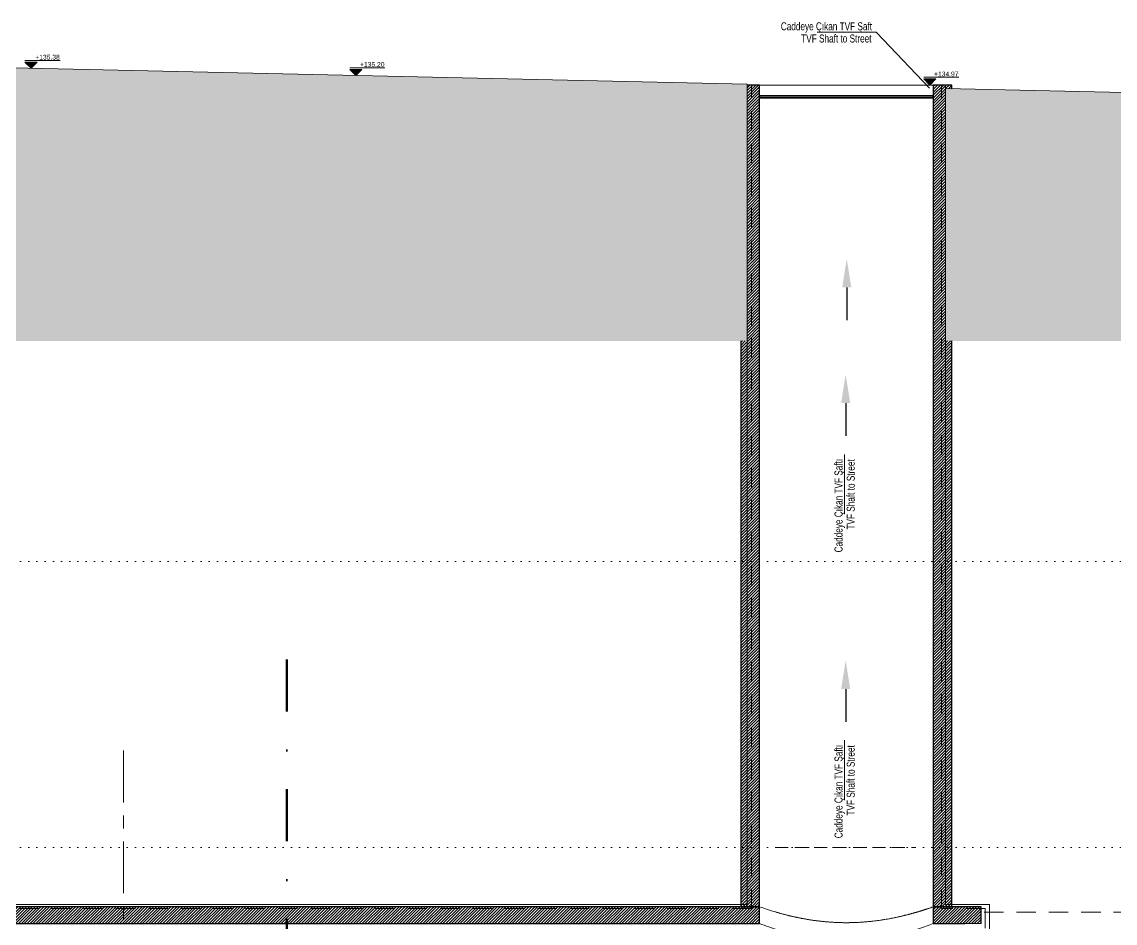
# Model space of a CAD drawing. Header units: centimetres. Extents: x -15511 to 6948, y 9649 to 14173.
# Drawn here: x -14161 to -11484, y 11445 to 13651 of the extents above; entities that cross this region are included whole.
import ezdxf

# ---------------------------------------------------------------- set-up
doc = ezdxf.new("R2010")
doc.units = ezdxf.units.CM
doc.header["$LTSCALE"] = 200
for name, pattern in [('Dash dot', [1.5875, 0.635, -0.47625, 0, -0.47625]), ('Dot 1mm', [0.1, 0, -0.1]), ('Grid Line 1_4_', [1.11125, 0.635, -0.15875, 0.15875, -0.15875]), ('Hidden 1_16_', [0.238125, 0.15875, -0.079375]), ('Overhead', [0.396875, 0.238125, -0.15875])]:
    doc.linetypes.add(name, pattern=pattern)
for name, color, linetype, lineweight in [('A-ANNO-NOTE', 131, 'Continuous', 9), ('A-DETL', 90, 'Continuous', 9), ('A-DETL-GENF', 92, 'Continuous', 9), ('A-DETL-MEDM', 33, 'Continuous', 25), ('A-DETL-THIN', 151, 'Continuous', 9), ('A-FLOR', 192, 'Continuous', 9), ('A-FLOR-LEVL', 51, 'Continuous', 9), ('A-FLOR-OVHD', 1, 'Overhead', 9), ('A-GENM', 13, 'Continuous', 9), ('G-ANNO-DIMS', 111, 'Continuous', 9), ('S-GRID', 1, 'Continuous', 9)]:
    doc.layers.add(name, color=color, linetype=linetype, lineweight=lineweight)
doc.styles.add('Arial_4', font='arial.ttf', dxfattribs={"height": 11.802395})
doc.styles.add('Swis721 LtCn BT_1', font='swisscl.ttf', dxfattribs={"height": 19.599384})
doc.styles.add('Swis721 LtCn BT_I', font='swisscli.ttf', dxfattribs={"height": 19.599384})
pattern_1 = [(45, (-4285.505, 12015), (-3.535534, 3.535534), [])]

# ---------------------------------------------------------------- blocks, each defined once
blk = doc.blocks.new('p1 tüneli2 - p1 tüneli-1427850-A')
at = {"layer": 'A-FLOR', "linetype": 'Overhead'}
blk.add_line((-9773.1, 11472), (-11812, 11472), dxfattribs=at)
blk = doc.blocks.new('TVF ŞAFTI1 - TVF ŞAFTI-1520863-A')
at = {"layer": 'A-GENM'}
h = blk.add_hatch(dxfattribs=at)
h.set_pattern_fill('FP_1', color=256, style=0, pattern_type=2)
h.set_pattern_definition(pattern_1)
h.paths.add_polyline_path([(-12400.3, 11484.7), (-12354.5, 11484.7), (-12354.5, 13496.5), (-12384.8, 13496.5), (-12384.8, 12870), (-12400.3, 12870), (-12400.3, 11516.4)], flags=0)
h.paths.add_polyline_path([(-11911.7, 11484.7), (-11883.6, 11484.7), (-11883.6, 12870), (-11899.3, 12870), (-11899.3, 13487.6), (-11883.6, 13487.3), (-11883.6, 13496.5), (-11929.5, 13496.5), (-11929.5, 11484.7)], flags=0)
at = {"layer": 'A-GENM', "lineweight": 25}
for p, q in [((-12354.5, 13496.5), (-12384.8, 13496.5)), ((-12354.5, 11484.7), (-12354.5, 13496.5)), ((-11883.6, 13496.5), (-11929.5, 13496.5)), ((-11929.5, 13496.5), (-11929.5, 11484.7)), ((-11883.6, 13487.3), (-11883.6, 13496.5)), ((-12400.3, 12870), (-12400.3, 11484.7)), ((-11883.6, 11484.7), (-11883.6, 12870)), ((-12400.3, 11484.7), (-12354.5, 11484.7)), ((-11929.5, 11484.7), (-11883.6, 11484.7))]:
    blk.add_line(p, q, dxfattribs=at)
at = {"layer": 'A-GENM'}
for p, q in [((-12354.5, 13496.5), (-12059.4, 13496.5)), ((-12059.4, 13496.5), (-11929.5, 13496.5))]:
    blk.add_line(p, q, dxfattribs=at)
for points, knots in [([(-12354.5, 11484.7), (-12349.3, 11482.9), (-12338.1, 11479), (-12322.7, 11474.2), (-12313.1, 11471.3), (-12310.4, 11470.6)], [0, 0, 0, 0, 0.0869565, 0.173913, 0.2063461, 0.2063461, 0.2063461, 0.2063461]), ([(-11946.5, 11478.9), (-11945.7, 11479.2), (-11939.7, 11481.2), (-11934, 11483.1), (-11929.5, 11484.7)], [0.826087, 0.826087, 0.826087, 0.826087, 0.8478261, 1, 1, 1, 1])]:
    blk.add_open_spline(points, degree=3, knots=knots, dxfattribs=at)
for points in [[(-12307.7, 11469.8), (-12306.8, 11469.5), (-12305.9, 11469.3), (-12305, 11469)], [(-12302.1, 11468.2), (-12300.6, 11467.8), (-12299, 11467.4), (-12297.5, 11467)], [(-12296.4, 11466.7), (-12295.5, 11466.5), (-12294.6, 11466.2), (-12293.6, 11466)], [(-12290.6, 11465.2), (-12289.6, 11464.9), (-12288.7, 11464.7), (-12287.8, 11464.5)], [(-12284.7, 11463.7), (-12283.7, 11463.5), (-12282.7, 11463.2), (-12281.8, 11463)], [(-12278.6, 11462.2), (-12277.6, 11462), (-12276.6, 11461.8), (-12275.6, 11461.5)], [(-12272.4, 11460.8), (-12271.4, 11460.6), (-12270.4, 11460.4), (-12269.4, 11460.1)], [(-12266.1, 11459.4), (-12265.1, 11459.2), (-12264.1, 11459), (-12263, 11458.8)], [(-12259.7, 11458.1), (-12258.7, 11457.9), (-12257.6, 11457.6), (-12256.6, 11457.4)], [(-12024.9, 11457.9), (-12023.9, 11458.1), (-12022.9, 11458.3), (-12021.9, 11458.6)], [(-12018.5, 11459.3), (-12017.5, 11459.5), (-12016.5, 11459.7), (-12015.5, 11459.9)], [(-12012.1, 11460.7), (-12011.1, 11460.9), (-12010.2, 11461.1), (-12009.2, 11461.3)], [(-12005.9, 11462.1), (-12004.9, 11462.3), (-12004, 11462.6), (-12003.1, 11462.8)], [(-11999.8, 11463.6), (-11999, 11463.8), (-11998.2, 11464), (-11997.4, 11464.2)], [(-11993.8, 11465.1), (-11992.9, 11465.3), (-11992, 11465.5), (-11991.1, 11465.8)], [(-11988, 11466.6), (-11987.1, 11466.8), (-11986.2, 11467.1), (-11985.3, 11467.3)], [(-11982.3, 11468.1), (-11981.4, 11468.4), (-11980.5, 11468.6), (-11979.6, 11468.9)], [(-11976.7, 11469.7), (-11975.8, 11469.9), (-11975, 11470.2), (-11974.1, 11470.4)], [(-11971.3, 11471.2), (-11970.4, 11471.5), (-11969.6, 11471.7), (-11968.7, 11472)], [(-11966, 11472.8), (-11965.2, 11473), (-11964.3, 11473.3), (-11963.5, 11473.5)], [(-11960.9, 11474.3), (-11960, 11474.6), (-11959.2, 11474.8), (-11958.4, 11475.1)], [(-11956, 11475.8), (-11955.5, 11476), (-11955, 11476.2), (-11954.6, 11476.3)], [(-11951.2, 11477.4), (-11950.3, 11477.7), (-11949.5, 11477.9), (-11948.7, 11478.2)], [(-12253.2, 11456.8), (-12252.1, 11456.6), (-12251.1, 11456.4), (-12250, 11456.2)], [(-12246.6, 11455.5), (-12245.5, 11455.3), (-12244.4, 11455.1), (-12243.3, 11454.9)], [(-12239.9, 11454.3), (-12238.8, 11454.1), (-12237.7, 11454), (-12236.5, 11453.8)], [(-12233, 11453.2), (-12231.9, 11453), (-12230.8, 11452.8), (-12229.7, 11452.7)], [(-12226.1, 11452.1), (-12225, 11452), (-12223.9, 11451.8), (-12222.7, 11451.6)], [(-12219.2, 11451.1), (-12218, 11451), (-12216.9, 11450.8), (-12215.7, 11450.7)], [(-12212.1, 11450.2), (-12210.9, 11450.1), (-12209.8, 11449.9), (-12208.6, 11449.8)], [(-12205, 11449.4), (-12203.8, 11449.3), (-12202.6, 11449.1), (-12201.4, 11449)], [(-12197.8, 11448.6), (-12196.6, 11448.5), (-12195.4, 11448.4), (-12194.2, 11448.3)], [(-12190.5, 11448), (-12189.3, 11447.9), (-12188.1, 11447.8), (-12186.9, 11447.7)], [(-12183.2, 11447.4), (-12182, 11447.3), (-12180.8, 11447.2), (-12179.6, 11447.1)], [(-12175.9, 11446.9), (-12174.7, 11446.8), (-12173.4, 11446.7), (-12172.2, 11446.7)], [(-12168.5, 11446.5), (-12167.3, 11446.4), (-12166.1, 11446.4), (-12164.8, 11446.3)], [(-12161.1, 11446.2), (-12159.9, 11446.2), (-12158.6, 11446.1), (-12157.4, 11446.1)], [(-12153.6, 11446), (-12152.4, 11446), (-12151.2, 11445.9), (-12150, 11445.9)], [(-12146.2, 11445.9), (-12145, 11445.9), (-12143.8, 11445.9), (-12142.5, 11445.9)], [(-12138.8, 11445.9), (-12137.5, 11445.9), (-12136.3, 11445.9), (-12135.1, 11445.9)], [(-12131.3, 11446), (-12130.1, 11446), (-12128.9, 11446), (-12127.7, 11446.1)], [(-12123.9, 11446.2), (-12122.7, 11446.2), (-12121.4, 11446.2), (-12120.2, 11446.3)], [(-12116.5, 11446.4), (-12115.2, 11446.5), (-12114, 11446.6), (-12112.8, 11446.6)], [(-12109.1, 11446.8), (-12107.9, 11446.9), (-12106.6, 11447), (-12105.4, 11447.1)], [(-12101.7, 11447.3), (-12100.5, 11447.4), (-12099.3, 11447.5), (-12098.1, 11447.6)], [(-12094.4, 11447.9), (-12093.2, 11448), (-12092, 11448.1), (-12090.8, 11448.2)], [(-12087.2, 11448.5), (-12085.8, 11448.7), (-12084.5, 11448.8), (-12083.2, 11449)], [(-12080, 11449.3), (-12078.8, 11449.4), (-12077.6, 11449.6), (-12076.4, 11449.7)], [(-12072.8, 11450.1), (-12071.6, 11450.3), (-12070.5, 11450.4), (-12069.3, 11450.6)], [(-12065.7, 11451), (-12064.6, 11451.2), (-12063.4, 11451.3), (-12062.3, 11451.5)], [(-12058.7, 11452), (-12057.5, 11452.2), (-12056.4, 11452.4), (-12055.2, 11452.5)], [(-12051.8, 11453.1), (-12050.6, 11453.3), (-12049.4, 11453.4), (-12048.2, 11453.6)], [(-12044.9, 11454.2), (-12043.8, 11454.4), (-12042.6, 11454.6), (-12041.4, 11454.8)], [(-12038.2, 11455.4), (-12037.1, 11455.6), (-12036.1, 11455.8), (-12035, 11456)], [(-12031.5, 11456.6), (-12030.5, 11456.8), (-12029.4, 11457), (-12028.4, 11457.2)]]:
    blk.add_open_spline(points, degree=3, dxfattribs=at)
blk = doc.blocks.new('P2 TVF TÜNELİ2 - P2 TVF TÜNELİ-1428277-A')
at = {"layer": 'A-GENM'}
h = blk.add_hatch(dxfattribs=at)
h.set_pattern_fill('FP_1', color=256, style=0, pattern_type=2)
h.set_pattern_definition(pattern_1)
h.paths.add_polyline_path([(-14352, 10697.4), (-11812, 10697.4), (-11812, 10749.2), (-14352, 10749.2), (-14352, 10706)], flags=0)
h.paths.add_polyline_path([(-12469, 10915), (-11812, 10915), (-11812, 10935), (-14352, 10935), (-14352, 10915), (-12511.8, 10915)], flags=0)
h.paths.add_polyline_path([(-11826, 11443.7), (-11812, 11443.7), (-11812, 11484.7), (-11929.5, 11484.7), (-11929.5, 11443.7), (-11852, 11443.7)], flags=0)
h.paths.add_polyline_path([(-12354.5, 11443.7), (-12354.5, 11484.7), (-14352, 11484.7), (-14352, 11443.7), (-12383.2, 11443.7)], flags=0)
at = {"layer": 'A-DETL'}
for points, knots in [([(-14128.1, 11293.1), (-14122.1, 11298.7), (-14109.7, 11309.5), (-14089.6, 11324.2), (-14068.3, 11337.5), (-14045.5, 11349.2), (-14021.1, 11359.3), (-13995.1, 11367.6), (-13972.1, 11372.8), (-13952.9, 11375.8), (-13938.2, 11377.4), (-13923.2, 11378.3), (-13908.2, 11378.4), (-13893.2, 11377.9), (-13878.4, 11376.7), (-13863.8, 11374.8), (-13844.9, 11371.4), (-13826.7, 11366.9), (-13809.4, 11361.4), (-13792.6, 11355.2), (-13772.7, 11346.4), (-13750.2, 11334.3), (-13730.1, 11321.2), (-13712, 11307.5), (-13701.1, 11298), (-13695.8, 11293.1)], [0, 0, 0, 0, 0.056338, 0.112676, 0.169014, 0.225352, 0.28169, 0.338028, 0.394366, 0.422535, 0.450704, 0.478873, 0.507042, 0.535211, 0.56338, 0.591549, 0.619718, 0.676056, 0.704225, 0.732394, 0.788732, 0.84507, 0.901408, 0.950704, 1, 1, 1, 1]), ([(-14204.7, 11182.6), (-14201.1, 11191.1), (-14193.5, 11207.6), (-14180.2, 11230.6), (-14165.6, 11251.9), (-14148.3, 11273.1), (-14135.5, 11286.2), (-14128.1, 11293.1)], [0, 0, 0, 0, 0.190476, 0.380952, 0.571429, 0.761905, 1, 1, 1, 1]), ([(-13695.8, 11293.1), (-13689.9, 11287.6), (-13678.5, 11276), (-13662.3, 11257), (-13647.3, 11236.1), (-13632.5, 11211.6), (-13623.7, 11193.3), (-13619.3, 11182.6)], [0, 0, 0, 0, 0.190476, 0.380952, 0.571429, 0.761905, 1, 1, 1, 1]), ([(-14230.9, 11089.9), (-14229.3, 11099.9), (-14225.3, 11119.8), (-14216.7, 11151), (-14209.2, 11171.6), (-14204.7, 11182.6)], [0, 0, 0, 0, 0.307692, 0.615385, 1, 1, 1, 1]), ([(-13619.3, 11182.6), (-13615.6, 11173.8), (-13608.9, 11155.6), (-13599.7, 11124.7), (-13595.1, 11102.4), (-13593, 11089.9)], [0, 0, 0, 0, 0.307692, 0.615385, 1, 1, 1, 1]), ([(-14237, 11005.6), (-14237.1, 11015.3), (-14236.7, 11037.2), (-14234.9, 11059), (-14233.5, 11071)], [0, 0, 0, 0, 0.444444, 1, 1, 1, 1]), ([(-13590.4, 11071), (-13589.3, 11061.4), (-13587.4, 11039.6), (-13586.9, 11017.8), (-13587, 11005.6)], [0, 0, 0, 0, 0.444444, 1, 1, 1, 1]), ([(-14231.4, 10935), (-14232.1, 10939.6), (-14233.8, 10951.3), (-14235, 10963.4), (-14235.5, 10970.7)], [0, 0, 0, 0, 0.4, 1, 1, 1, 1]), ([(-13588.4, 10970.7), (-13588.8, 10965.8), (-13589.9, 10953.7), (-13591.5, 10941.9), (-13592.6, 10935)], [0, 0, 0, 0, 0.4, 1, 1, 1, 1])]:
    blk.add_open_spline(points, degree=3, knots=knots, dxfattribs=at)
at = {"layer": 'A-GENM', "lineweight": 25}
for p, q in [((-14352, 11484.7), (-14352, 11443.7)), ((-12354.5, 11484.7), (-14352, 11484.7)), ((-12354.5, 11443.7), (-12354.5, 11484.7)), ((-11812, 11484.7), (-11929.5, 11484.7)), ((-11929.5, 11484.7), (-11929.5, 11443.7)), ((-11812, 11443.7), (-11812, 11484.7)), ((-14312, 11443.7), (-12354.5, 11443.7)), ((-11929.5, 11443.7), (-11852, 11443.7)), ((-14352, 10935), (-14352, 10915)), ((-11852, 10935), (-14312, 10935)), ((-11812, 10915), (-11812, 10935)), ((-14312, 10915), (-14268.8, 10915)), ((-14204, 10915), (-13619.9, 10915)), ((-13555.2, 10915), (-11852, 10915)), ((-14352, 10749.2), (-14352, 10697.4)), ((-14176.9, 10749.2), (-14312, 10749.2)), ((-13714.7, 10749.2), (-14109.3, 10749.2)), ((-11852, 10749.2), (-13647.1, 10749.2)), ((-11812, 10697.4), (-11812, 10749.2)), ((-14352, 10697.4), (-14094.5, 10697.4)), ((-13729.4, 10697.4), (-11812, 10697.4))]:
    blk.add_line(p, q, dxfattribs=at)
at = {"layer": 'A-GENM'}
for p, q in [((-14352, 11443.7), (-14312, 11443.7)), ((-11852, 11443.7), (-11812, 11443.7)), ((-14312, 10935), (-14352, 10935)), ((-11812, 10935), (-11852, 10935)), ((-14352, 10915), (-14312, 10915)), ((-11852, 10915), (-11812, 10915)), ((-14312, 10749.2), (-14352, 10749.2)), ((-11812, 10749.2), (-11852, 10749.2))]:
    blk.add_line(p, q, dxfattribs=at)
for points, knots in [([(-12354.5, 11484.7), (-12349.3, 11482.9), (-12338.1, 11479), (-12321.8, 11473.9), (-12311.1, 11470.8), (-12307.5, 11469.7)], [0, 0, 0, 0, 0.057971, 0.115942, 0.1449275, 0.1449275, 0.1449275, 0.1449275]), ([(-12044.9, 11454.2), (-12044.7, 11454.2), (-12035.5, 11455.8), (-12026.5, 11457.5), (-12018, 11459.4)], [0.6944943, 0.6944943, 0.6944943, 0.6944943, 0.69565217, 0.75362319, 0.75362319, 0.75362319, 0.75362319]), ([(-11979.3, 11468.9), (-11979.3, 11468.9), (-11978.4, 11469.2), (-11977.5, 11469.4), (-11976.7, 11469.7)], [0.847588842, 0.847588842, 0.847588842, 0.847588842, 0.847826087, 0.854513374, 0.854513374, 0.854513374, 0.854513374]), ([(-11954.6, 11476.3), (-11953.8, 11476.6), (-11952.6, 11476.9), (-11951.4, 11477.3), (-11951, 11477.4)], [0.91667494, 0.91667494, 0.91667494, 0.91667494, 0.92391304, 0.92753623, 0.92753623, 0.92753623, 0.92753623]), ([(-11929.5, 11443.7), (-11934.7, 11441.7), (-11945.9, 11437.6), (-11971.9, 11428.7), (-12002.7, 11419.8), (-12037.2, 11412.1), (-12064.8, 11407.3), (-12093.6, 11403.8), (-12123.3, 11401.8), (-12153.2, 11401.6), (-12183, 11403.1), (-12212.1, 11406.2), (-12242.9, 11411.2), (-12274.4, 11418.1), (-12305.4, 11426.7), (-12332.5, 11435.6), (-12347.7, 11441.1), (-12354.5, 11443.7)], [0, 0, 0, 0, 0.057971, 0.115942, 0.231884, 0.289855, 0.347826, 0.405797, 0.463768, 0.521739, 0.57971, 0.637681, 0.695652, 0.771739, 0.847826, 0.923913, 1, 1, 1, 1]), ([(-12201.4, 11449), (-12197.7, 11448.6), (-12188, 11447.7), (-12178.2, 11447), (-12172.2, 11446.7)], [0.38317951, 0.38317951, 0.38317951, 0.38317951, 0.4057971, 0.44104338, 0.44104338, 0.44104338, 0.44104338]), ([(-12164.8, 11446.3), (-12163.4, 11446.3), (-12161, 11446.2), (-12158.5, 11446.1), (-12157.4, 11446.1)], [0.45552802, 0.45552802, 0.45552802, 0.45552802, 0.46376812, 0.46998923, 0.46998923, 0.46998923, 0.46998923]), ([(-12131.3, 11446), (-12131.1, 11446), (-12128.7, 11446), (-12126.2, 11446.1), (-12123.9, 11446.2)], [0.52074045, 0.52074045, 0.52074045, 0.52074045, 0.52173913, 0.53520419, 0.53520419, 0.53520419, 0.53520419]), ([(-12101.7, 11447.3), (-12101.5, 11447.3), (-12099.1, 11447.5), (-12096.7, 11447.7), (-12094.4, 11447.9)], [0.57860558, 0.57860558, 0.57860558, 0.57860558, 0.57971014, 0.5930648, 0.5930648, 0.5930648, 0.5930648]), ([(-12072.8, 11450.1), (-12072.6, 11450.1), (-12070.2, 11450.4), (-12067.9, 11450.7), (-12065.7, 11451)], [0.6364714, 0.6364714, 0.6364714, 0.6364714, 0.63768116, 0.65092527, 0.65092527, 0.65092527, 0.65092527])]:
    blk.add_open_spline(points, degree=3, knots=knots, dxfattribs=at)
for points in [[(-11941.9, 11480.4), (-11937.5, 11481.9), (-11933.4, 11483.3), (-11929.5, 11484.7)], [(-12305, 11469), (-12304, 11468.8), (-12303, 11468.5), (-12301.9, 11468.2)], [(-12297.5, 11467), (-12297.1, 11466.9), (-12296.7, 11466.8), (-12296.3, 11466.7)], [(-12293.6, 11466), (-12292.6, 11465.7), (-12291.5, 11465.4), (-12290.4, 11465.2)], [(-12287.8, 11464.5), (-12286.7, 11464.2), (-12285.6, 11463.9), (-12284.5, 11463.7)], [(-12281.8, 11463), (-12280.7, 11462.7), (-12279.5, 11462.5), (-12278.4, 11462.2)], [(-12275.6, 11461.5), (-12274.5, 11461.3), (-12273.4, 11461), (-12272.2, 11460.8)], [(-12269.4, 11460.1), (-12268.2, 11459.9), (-12267.1, 11459.6), (-12265.9, 11459.4)], [(-12263, 11458.8), (-12261.9, 11458.5), (-12260.7, 11458.3), (-12259.5, 11458)], [(-12015.2, 11460), (-12014, 11460.3), (-12012.9, 11460.5), (-12011.7, 11460.8)], [(-12008.9, 11461.4), (-12007.8, 11461.7), (-12006.7, 11461.9), (-12005.5, 11462.2)], [(-12002.7, 11462.9), (-12001.6, 11463.1), (-12000.5, 11463.4), (-11999.5, 11463.7)], [(-11997.4, 11464.2), (-11996.1, 11464.5), (-11994.8, 11464.8), (-11993.5, 11465.2)], [(-11990.8, 11465.9), (-11989.8, 11466.1), (-11988.9, 11466.3), (-11988, 11466.6)], [(-11985, 11467.4), (-11984.1, 11467.6), (-11983.2, 11467.9), (-11982.3, 11468.1)], [(-11973.8, 11470.5), (-11973, 11470.7), (-11972.1, 11471), (-11971.3, 11471.2)], [(-11968.5, 11472.1), (-11967.6, 11472.3), (-11966.7, 11472.6), (-11965.8, 11472.8)], [(-11963.2, 11473.6), (-11962.4, 11473.9), (-11961.6, 11474.1), (-11960.7, 11474.4)], [(-11958.2, 11475.2), (-11957.4, 11475.4), (-11956.6, 11475.7), (-11955.8, 11475.9)], [(-11948.5, 11478.3), (-11947.8, 11478.5), (-11947.1, 11478.7), (-11946.4, 11478.9)], [(-12256.6, 11457.4), (-12255.4, 11457.2), (-12254.2, 11457), (-12253, 11456.7)], [(-12250, 11456.2), (-12248.8, 11455.9), (-12247.6, 11455.7), (-12246.3, 11455.5)], [(-12243.3, 11454.9), (-12242.1, 11454.7), (-12240.8, 11454.5), (-12239.6, 11454.3)], [(-12236.5, 11453.8), (-12235.3, 11453.6), (-12234, 11453.4), (-12232.8, 11453.2)], [(-12229.7, 11452.7), (-12228.4, 11452.5), (-12227.1, 11452.3), (-12225.8, 11452.1)], [(-12222.7, 11451.6), (-12221.4, 11451.5), (-12220.1, 11451.3), (-12218.8, 11451.1)], [(-12215.7, 11450.7), (-12214.4, 11450.5), (-12213.1, 11450.3), (-12211.8, 11450.2)], [(-12208.6, 11449.8), (-12207.3, 11449.6), (-12205.9, 11449.5), (-12204.6, 11449.3)], [(-12172.2, 11446.7), (-12169.8, 11446.6), (-12167.3, 11446.4), (-12164.8, 11446.3)], [(-12157.4, 11446.1), (-12154.9, 11446), (-12152.5, 11446), (-12150, 11445.9)], [(-12150, 11445.9), (-12147.5, 11445.9), (-12145, 11445.9), (-12142.5, 11445.9)], [(-12142.5, 11445.9), (-12141.3, 11445.9), (-12140, 11445.9), (-12138.8, 11445.9)], [(-12138.8, 11445.9), (-12136.3, 11445.9), (-12133.8, 11445.9), (-12131.3, 11446)], [(-12123.9, 11446.2), (-12121.4, 11446.2), (-12118.9, 11446.3), (-12116.5, 11446.4)], [(-12116.5, 11446.4), (-12114, 11446.6), (-12111.5, 11446.7), (-12109.1, 11446.8)], [(-12109.1, 11446.8), (-12106.6, 11447), (-12104.2, 11447.1), (-12101.7, 11447.3)], [(-12094.4, 11447.9), (-12090.8, 11448.2), (-12087.2, 11448.5), (-12083.6, 11448.9)], [(-12083.2, 11448.9), (-12082.1, 11449.1), (-12081, 11449.2), (-12080, 11449.3)], [(-12079.9, 11449.3), (-12077.6, 11449.5), (-12075.2, 11449.8), (-12072.8, 11450.1)], [(-12065.7, 11451), (-12063.4, 11451.3), (-12061.1, 11451.7), (-12058.8, 11452)], [(-12058.7, 11452), (-12056.4, 11452.3), (-12054.1, 11452.7), (-12051.8, 11453.1)], [(-12051.8, 11453.1), (-12049.5, 11453.4), (-12047.2, 11453.8), (-12044.9, 11454.2)]]:
    blk.add_open_spline(points, degree=3, dxfattribs=at)
blk = doc.blocks.new('Spot Elevations - IUAS_A_SECTION_FLOOR_CONCRETE-1317280-A')
at = {"layer": 'G-ANNO-DIMS'}
blk.add_hatch(color=256, dxfattribs=at).paths.add_polyline_path([(-6011.9, 11645), (-6026.9, 11630), (-6041.9, 11645)], flags=0)
for p, q in [((-6041.9, 11649), (-5955.8, 11649)), ((-6041.9, 11645), (-6011.9, 11645)), ((-6026.9, 11630), (-6041.9, 11645)), ((-6011.9, 11645), (-6041.9, 11645)), ((-6041.9, 11645), (-6026.9, 11630)), ((-6011.9, 11645), (-6026.9, 11630)), ((-6026.9, 11630), (-6011.9, 11645))]:
    blk.add_line(p, q, dxfattribs=at)
blk = doc.blocks.new('TURENG_YAZI3 - TURENG_YAZI 2-1696522-A')
at = {"layer": 'A-ANNO-NOTE'}
blk.add_line((-12068.5, 13625.8), (-12214, 13625.8), dxfattribs=at)

msp = doc.modelspace()

# ---------------------------------------------------------------- hatches: boundary and pattern name
at = {"layer": 'A-DETL-GENF'}
h = msp.add_hatch(dxfattribs=at)
h.set_pattern_fill('FP_3', style=0, pattern_type=2)
h.set_pattern_definition([(0, (-4285.505, 12015), (63.5, 63.5), [63.5, -63.5]), (0, (-4285.505, 12038.81), (63.5, 63.5), [63.5, -63.5]), (0, (-4285.505, 12062.625), (63.5, 63.5), [63.5, -63.5]), (90, (-4277.57, 12070.56), (-63.5, 63.5), [63.5, -63.5]), (90, (-4253.755, 12070.56), (-63.5, 63.5), [63.5, -63.5]), (90, (-4229.94, 12070.56), (-63.5, 63.5), [63.5, -63.5])])
h.paths.add_polyline_path([(-509.4, 12630), (2975.3, 12630), (2975.3, 13155), (-11899.3, 13487.6), (-11899.3, 12870), (-6832, 12870), (-6832, 13050), (-642, 13050), (-642, 12630)], flags=0)
h.paths.add_polyline_path([(3948.6, 12630), (6692, 12630), (6692, 13071.9), (3460.9, 13144.2), (3460.9, 12630)], flags=0)
h.paths.add_polyline_path([(-12384.8, 12870), (-12384.8, 13498.5), (-15255.2, 13562.7), (-15255.2, 12870), (-12511.8, 12870)], flags=0)
for points in [[(-12152.3, 13001.1), (-12130, 13001.1), (-12141.2, 13071.1)], [(-12155, 12717.9), (-12132.7, 12717.9), (-12143.8, 12787.9)], [(-12155, 12017.9), (-12132.7, 12017.9), (-12143.8, 12087.9)]]:
    msp.add_hatch(color=7, dxfattribs=at).paths.add_polyline_path(points, flags=0)

# ---------------------------------------------------------------- linework, layer by layer
at = {"layer": 'A-ANNO-NOTE'}
msp.add_line((-11938.5, 13488.6), (-12068.5, 13625.1), dxfattribs=at)
at = {"layer": 'A-DETL'}
for p, q in [((-12384.8, 11490.2), (-12384.8, 13496.5)), ((-11899.3, 11490.2), (-11899.3, 13496.5)), ((-12384.8, 11490.2), (-14372, 11490.2)), ((-11792, 11490.2), (-11899.3, 11490.2)), ((-11792, 11490.2), (-11792, 10686))]:
    msp.add_line(p, q, dxfattribs=at)
at = {"layer": 'A-DETL', "linetype": 'Hidden 1_16_'}
msp.add_line((-12316.2, 11630), (-11976.2, 11630), dxfattribs=at)
at = {"layer": 'A-DETL-MEDM'}
for p, q in [((-12141.2, 13001.1), (-12141.2, 12921.1)), ((-12143.8, 12717.9), (-12143.8, 12637.9)), ((-12143.8, 12017.9), (-12143.8, 11937.9))]:
    msp.add_line(p, q, dxfattribs=at)
at = {"layer": 'A-DETL-THIN'}
for p, q in [((-12384.8, 13498.5), (-15255.2, 13562.7)), ((-12384.8, 12870), (-12384.8, 13498.5)), ((2975.3, 13155), (-11899.3, 13487.6)), ((-11899.3, 13487.6), (-11899.3, 12870))]:
    msp.add_line(p, q, dxfattribs=at)
at = {"layer": 'A-FLOR', "lineweight": 35}
for p, q in [((-11929.5, 13470), (-12354.5, 13470)), ((-12354.5, 13470), (-12354.5, 13465)), ((-11929.5, 13465), (-11929.5, 13470)), ((-12354.5, 13465), (-11929.5, 13465))]:
    msp.add_line(p, q, dxfattribs=at)
at = {"layer": 'A-FLOR-LEVL', "linetype": 'Dot 1mm'}
for p, q in [((-15511, 12330), (6947.9, 12330)), ((-15511, 11630), (6947.9, 11630))]:
    msp.add_line(p, q, dxfattribs=at)
at = {"layer": 'A-FLOR-OVHD'}
for p, q in [((-12365.1, 13496.5), (-12384.8, 13496.5)), ((-12374.8, 11480.2), (-12374.8, 13496.5)), ((-11919.3, 13496.5), (-11899.3, 13496.5)), ((-11909.3, 11480.2), (-11909.3, 13496.5)), ((-12374.8, 11480.2), (-14362, 11480.2)), ((-11802, 11480.2), (-11909.3, 11480.2)), ((-11802, 11480.2), (-11802, 10696))]:
    msp.add_line(p, q, dxfattribs=at)
at = {"layer": 'S-GRID', "linetype": 'Dash dot', "lineweight": 50}
msp.add_line((-13512, 9739.9), (-13512, 12114.8), dxfattribs=at)
at = {"layer": 'S-GRID', "linetype": 'Grid Line 1_4_'}
msp.add_line((-13912, 9739.9), (-13912, 11898.6), dxfattribs=at)

# ---------------------------------------------------------------- block references
at = {"layer": 'A-ANNO-NOTE'}
msp.add_blockref('TURENG_YAZI3 - TURENG_YAZI 2-1696522-A', (0, 0), dxfattribs=at)
at = {"layer": 'A-ANNO-NOTE', "rotation": 89.99999999999955}
for p in [(1479, 24660.9), (1479, 23960.9)]:
    msp.add_blockref('TURENG_YAZI3 - TURENG_YAZI 2-1696522-A', p, dxfattribs=at)
at = {"layer": 'A-FLOR', "linetype": 'Overhead'}
msp.add_blockref('p1 tüneli2 - p1 tüneli-1427850-A', (0, 0), dxfattribs=at)
at = {"layer": 'A-GENM'}
for name in ['TVF ŞAFTI1 - TVF ŞAFTI-1520863-A', 'P2 TVF TÜNELİ2 - P2 TVF TÜNELİ-1428277-A']:
    msp.add_blockref(name, (0, 0), dxfattribs=at)
at = {"layer": 'G-ANNO-DIMS'}
for p in [(-8111.5, 1907.7), (-7316.4, 1889.9), (-7316.4, 1889.9), (-5910.8, 1866.5)]:
    msp.add_blockref('Spot Elevations - IUAS_A_SECTION_FLOOR_CONCRETE-1317280-A', p, dxfattribs=at)

# ---------------------------------------------------------------- texts
at = {"layer": 'A-ANNO-NOTE', "char_height": 19.599, "attachment_point": 1, "line_spacing_factor": 0.971848}
for s, insert, width, style in [('Caddeye Çıkan TVF Şaft', (-12302.6, 13650.1), 267.36, 'Swis721 LtCn BT_1'), ('TVF Shaft to Street', (-12252.6, 13620.2), 207.36, 'Swis721 LtCn BT_I')]:
    msp.add_mtext(s, dxfattribs=dict(at, insert=insert, width=width, style=style))
at = {"layer": 'A-ANNO-NOTE', "char_height": 19.599, "attachment_point": 1, "rotation": 90, "line_spacing_factor": 0.971848}
for s, insert, width, style in [('Caddeye Çıkan TVF Şaftı', (-12171.1, 12352.5), 274.32, 'Swis721 LtCn BT_1'), ('TVF Shaft to Street', (-12141.2, 12408.3), 207.36, 'Swis721 LtCn BT_I'), ('Caddeye Çıkan TVF Şaftı', (-12171.1, 11652.5), 274.32, 'Swis721 LtCn BT_1'), ('TVF Shaft to Street', (-12141.2, 11708.3), 207.36, 'Swis721 LtCn BT_I')]:
    msp.add_mtext(s, dxfattribs=dict(at, insert=insert, width=width, style=style))
at = {"layer": 'G-ANNO-DIMS', "char_height": 11.8, "width": 71.568, "attachment_point": 1, "line_spacing_factor": 0.938532, "style": 'Arial_4'}
for s, insert in [('+135.38', (-14128.2, 13570.6)), ('+135.20', (-13333.1, 13552.8)), ('+135.20', (-13333.1, 13552.8)), ('+134.97', (-11927.5, 13529.4))]:
    msp.add_mtext(s, dxfattribs=dict(at, insert=insert))

doc.saveas('drawing.dxf')
